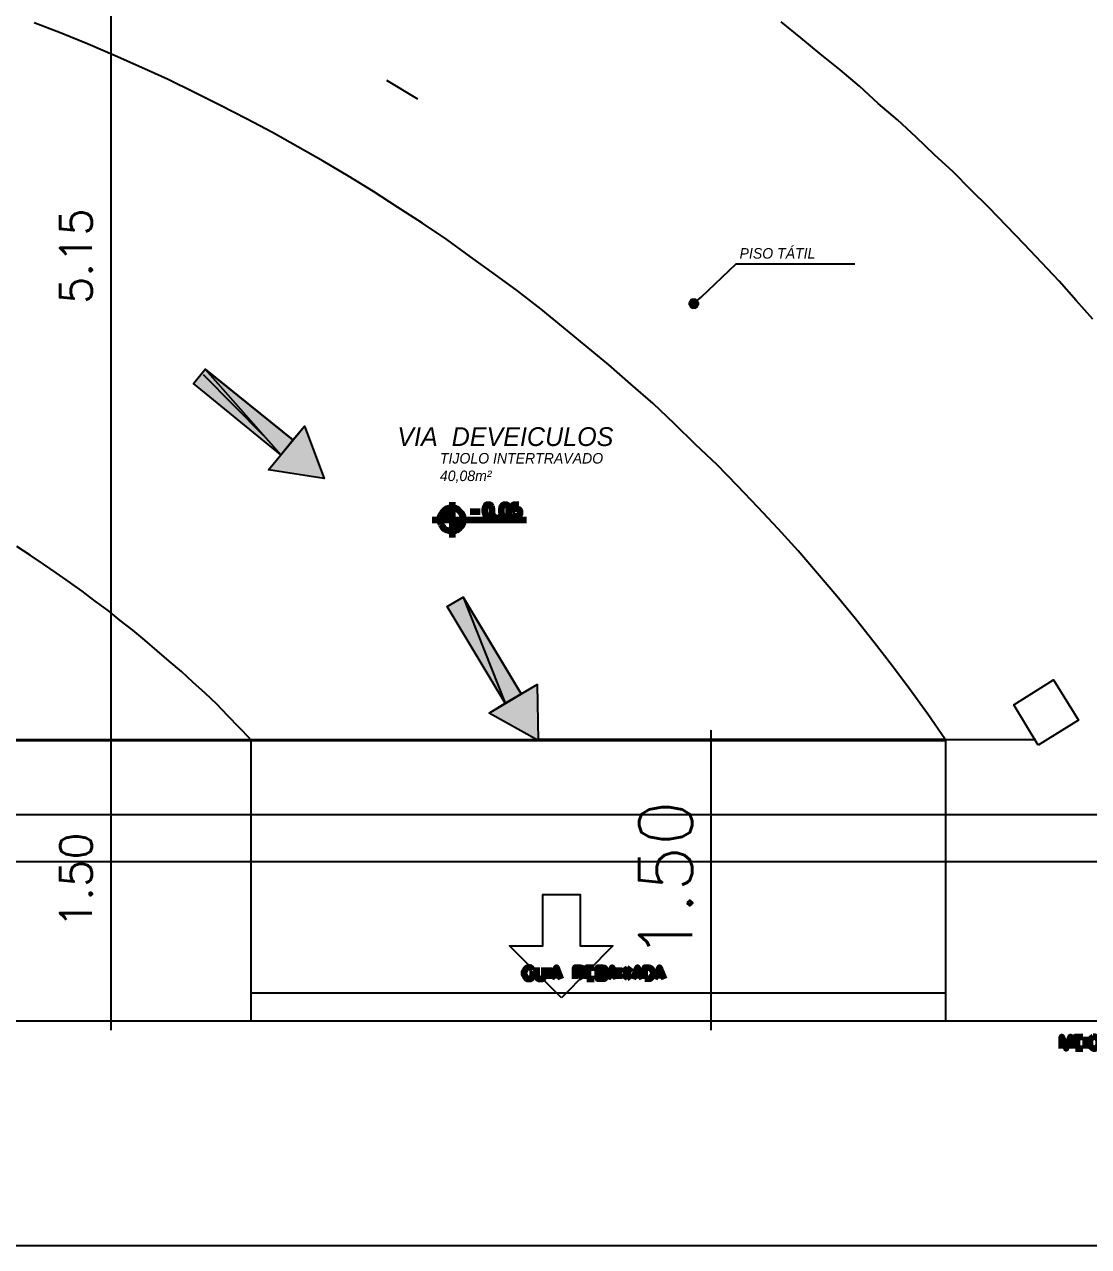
# Model space of a CAD drawing. Header units: millimetres. Extents: x 2273 to 2522, y 1034 to 1187.
# Drawn here: x 2492.02 to 2497.69, y 1095.27 to 1101.79 of the extents above; entities that cross this region are included whole.
import ezdxf

# ---------------------------------------------------------------- set-up
doc = ezdxf.new("R2010")
doc.units = ezdxf.units.MM
doc.linetypes.add('DASHED', pattern=[19.05, 12.7, -6.35])
doc.layers.add('COTA', color=8, linetype='Continuous')
doc.layers.add('LAYER8', color=8, linetype='Continuous')
doc.layers.add('PAREDES', color=4, linetype='Continuous', lineweight=100)
doc.layers.add('projeção coberta', color=252, linetype='DASHED', lineweight=0)
doc.styles.add('Romans', font='romans.shx')
doc.styles.get("Standard").update_dxf_attribs({"font": 'arial.ttf'})
doc.dimstyles.new('COTA50', dxfattribs={"dimtxt": 0.17, "dimasz": 0.01, "dimexe": 0.05, "dimexo": 0.95, "dimgap": 0.1, "dimtad": 1, "dimzin": 4, "dimdsep": 46, "dimtxsty": 'Romans', "dimblk": 'ARCHTICK', "dimcen": -0.3, "dimdle": 0.05, "dimse1": 1, "dimse2": 1, "dimclrd": 2, "dimclre": 3, "dimclrt": 3, "dimadec": 0, "dimazin": 0, "dimtfac": 1, "dimtix": 1, "dimtmove": 2, "dimatfit": 1, "dimldrblk": 'USERTICK', "dimfxl": 0.05, "dimtolj": 1, "dimtzin": 4, "dimlwd": -1, "dimarcsym": 0})

# ---------------------------------------------------------------- blocks, each defined once
blk = doc.blocks.new('NMIK')
at = {"layer": 'projeção coberta', "linetype": 'Continuous'}
for points in [[(81.8211, 143.3186), (81.7828, 143.3333), (81.7681, 143.3186), (81.8211, 143.3186), (81.7828, 143.3333), (81.8211, 143.3333)], [(81.8211, 143.3333), (81.8005, 143.3422), (81.7828, 143.3333), (81.8211, 143.3333), (81.8005, 143.3422), (81.8211, 143.3422)], [(81.8211, 143.3451), (81.8005, 143.3422), (81.8211, 143.3422)], [(81.8211, 143.2833), (81.7593, 143.301), (81.7564, 143.2833), (81.8211, 143.2833), (81.7593, 143.301), (81.8211, 143.301)], [(81.8211, 143.301), (81.7681, 143.3186), (81.7593, 143.301), (81.8211, 143.301), (81.7681, 143.3186), (81.8211, 143.3186)], [(81.8799, 143.2657), (81.8211, 143.2833), (81.8211, 143.2657), (81.8799, 143.2657), (81.8211, 143.2833), (81.8828, 143.2833)], [(81.8711, 143.248), (81.8211, 143.2657), (81.8211, 143.248), (81.8711, 143.248), (81.8211, 143.2657), (81.8799, 143.2657)], [(81.8564, 143.2333), (81.8211, 143.248), (81.8211, 143.2333), (81.8564, 143.2333), (81.8211, 143.248), (81.8711, 143.248)], [(81.8211, 143.2245), (81.8387, 143.2245), (81.8211, 143.2333), (81.8211, 143.2245), (81.8387, 143.2245), (81.8211, 143.2186)], [(81.8211, 143.2333), (81.8564, 143.2333), (81.8387, 143.2245)]]:
    blk.add_hatch(color=0, dxfattribs=at).paths.add_polyline_path(points)
at = {"layer": 'PAREDES', "color": 0, "linetype": 'Continuous'}
for points in [[(81.8181, 143.348), (81.8064, 143.3451), (81.7946, 143.3422), (81.7828, 143.3363), (81.774, 143.3275), (81.7681, 143.3186), (81.7623, 143.3098), (81.7564, 143.298), (81.7564, 143.2833), (81.7564, 143.2716), (81.7623, 143.2598), (81.7681, 143.248), (81.774, 143.2392), (81.7828, 143.2333), (81.7946, 143.2275), (81.8064, 143.2245), (81.8181, 143.2216), (81.8328, 143.2245), (81.8446, 143.2275), (81.8534, 143.2333), (81.8623, 143.2392), (81.8711, 143.248), (81.877, 143.2598), (81.8799, 143.2716), (81.8828, 143.2833), (81.8799, 143.298), (81.877, 143.3098), (81.8711, 143.3186), (81.8623, 143.3275), (81.8534, 143.3363), (81.8446, 143.3422), (81.8328, 143.3451), (81.8181, 143.348)], [(81.7681, 143.3186), (81.8211, 143.3186), (81.7828, 143.3333), (81.7681, 143.3186)], [(81.7828, 143.3333), (81.8211, 143.3333), (81.8005, 143.3422), (81.7828, 143.3333)], [(81.8211, 143.3186), (81.7828, 143.3333), (81.8211, 143.3333), (81.8211, 143.3186)], [(81.8211, 143.3451), (81.8005, 143.3422), (81.8211, 143.3422), (81.8211, 143.3451)], [(81.8211, 143.3333), (81.8005, 143.3422), (81.8211, 143.3422), (81.8211, 143.3333)], [(81.8211, 143.3775), (81.8211, 143.1892)], [(81.9181, 143.3275), (81.9711, 143.3275)], [(82.0123, 143.3627), (82.0034, 143.3627), (81.9975, 143.351), (81.9946, 143.3363), (81.9946, 143.3275), (81.9975, 143.3127), (82.0034, 143.3039), (82.0123, 143.301), (82.0181, 143.301), (82.027, 143.3039), (82.0328, 143.3127), (82.0358, 143.3275), (82.0358, 143.3363), (82.0328, 143.351), (82.027, 143.3627), (82.0181, 143.3627), (82.0123, 143.3627)], [(82.1005, 143.3627), (82.0946, 143.3627), (82.0858, 143.351), (82.0828, 143.3363), (82.0828, 143.3275), (82.0858, 143.3127), (82.0946, 143.3039), (82.1005, 143.301), (82.1093, 143.301), (82.1152, 143.3039), (82.124, 143.3127), (82.124, 143.3275), (82.124, 143.3363), (82.124, 143.351), (82.1152, 143.3627), (82.1093, 143.3627), (82.1005, 143.3627)], [(82.177, 143.3627), (82.1475, 143.3627), (82.1475, 143.3363), (82.1475, 143.3392), (82.1564, 143.3422), (82.1681, 143.3422), (82.177, 143.3392), (82.1828, 143.3333), (82.1828, 143.3245), (82.1828, 143.3186), (82.1828, 143.3098), (82.177, 143.3039), (82.1681, 143.301), (82.1564, 143.301), (82.1475, 143.3039), (82.1475, 143.3069), (82.1417, 143.3127)], [(81.7152, 143.2833), (82.2181, 143.2833)], [(81.7564, 143.2833), (81.8211, 143.2833), (81.7593, 143.301), (81.7564, 143.2833)], [(81.8211, 143.2833), (81.7593, 143.301), (81.8211, 143.301), (81.8211, 143.2833)], [(81.8211, 143.301), (81.7681, 143.3186), (81.8211, 143.3186), (81.8211, 143.301)], [(81.8211, 143.2657), (81.8799, 143.2657), (81.8211, 143.2833), (81.8211, 143.2657)], [(81.8799, 143.2657), (81.8211, 143.2833), (81.8828, 143.2833), (81.8799, 143.2657)], [(81.8211, 143.248), (81.8711, 143.248), (81.8211, 143.2657), (81.8211, 143.248)], [(81.8711, 143.248), (81.8211, 143.2657), (81.8799, 143.2657), (81.8711, 143.248)], [(82.0593, 143.3069), (82.0564, 143.3039), (82.0593, 143.301), (82.0623, 143.3039), (82.0593, 143.3069)], [(81.8211, 143.2333), (81.8564, 143.2333), (81.8211, 143.248), (81.8211, 143.2333)], [(81.8564, 143.2333), (81.8211, 143.248), (81.8711, 143.248), (81.8564, 143.2333)], [(81.8211, 143.2333), (81.8211, 143.2245), (81.8387, 143.2245), (81.8211, 143.2333)], [(81.8211, 143.2333), (81.8564, 143.2333), (81.8387, 143.2245), (81.8211, 143.2333)], [(81.8211, 143.2245), (81.8387, 143.2245), (81.8211, 143.2186), (81.8211, 143.2245)]]:
    blk.add_lwpolyline(points, dxfattribs=at)
blk = doc.blocks.new('IP')
at = {"layer": 'PAREDES', "color": 0, "linetype": 'Continuous'}
for points in [[(82.3593, 139.748), (82.3564, 139.7539), (82.3505, 139.7598), (82.3417, 139.7627), (82.3328, 139.7627), (82.327, 139.7598), (82.3211, 139.7539), (82.3181, 139.748), (82.3123, 139.7392), (82.3123, 139.7245), (82.3181, 139.7157), (82.3211, 139.7098), (82.327, 139.701), (82.3328, 139.701), (82.3417, 139.701), (82.3505, 139.701), (82.3564, 139.7098), (82.3593, 139.7157), (82.3593, 139.7245), (82.3417, 139.7245)], [(82.3799, 139.7627), (82.3799, 139.7186), (82.3828, 139.7098), (82.3887, 139.701), (82.3975, 139.701), (82.4034, 139.701), (82.4123, 139.701), (82.4181, 139.7098), (82.4211, 139.7186), (82.4211, 139.7627)], [(82.4446, 139.7627), (82.4446, 139.701)], [(82.4593, 139.701), (82.4858, 139.7627), (82.5093, 139.701)], [(82.5858, 139.701), (82.5858, 139.7627), (82.6123, 139.7627), (82.6211, 139.7598), (82.624, 139.7569), (82.627, 139.751), (82.627, 139.7451), (82.624, 139.7392), (82.6211, 139.7363), (82.6123, 139.7333), (82.5858, 139.7333)], [(82.6475, 139.701), (82.6475, 139.7627), (82.6858, 139.7627)], [(82.7299, 139.7333), (82.7417, 139.7304), (82.7446, 139.7275), (82.7446, 139.7216), (82.7446, 139.7127), (82.7446, 139.7069), (82.7417, 139.701), (82.7299, 139.701), (82.7064, 139.701), (82.7064, 139.7627), (82.7299, 139.7627), (82.7417, 139.7598), (82.7446, 139.7569), (82.7446, 139.751), (82.7446, 139.7451), (82.7446, 139.7392), (82.7417, 139.7363), (82.7299, 139.7333), (82.7064, 139.7333)], [(82.7593, 139.701), (82.7828, 139.7627), (82.8034, 139.701)], [(82.8181, 139.7627), (82.8181, 139.701)], [(82.8417, 139.7627), (82.8828, 139.701)], [(82.8828, 139.7627), (82.8417, 139.701)], [(82.8946, 139.701), (82.9181, 139.7627), (82.9417, 139.701)], [(82.9564, 139.701), (82.9564, 139.7627), (82.977, 139.7627), (82.9858, 139.7598), (82.9946, 139.7539), (82.9946, 139.748), (83.0005, 139.7392), (83.0005, 139.7245), (82.9946, 139.7157), (82.9946, 139.7098), (82.9858, 139.701), (82.977, 139.701), (82.9564, 139.701)], [(83.0093, 139.701), (83.0358, 139.7627), (83.0593, 139.701)], [(82.4711, 139.7216), (82.5005, 139.7216)], [(82.6064, 139.7333), (82.627, 139.701)], [(82.6475, 139.7333), (82.6711, 139.7333)], [(82.6475, 139.701), (82.6858, 139.701)], [(82.7652, 139.7216), (82.7975, 139.7216)], [(82.9034, 139.7216), (82.9328, 139.7216)], [(83.0211, 139.7216), (83.0505, 139.7216)]]:
    blk.add_lwpolyline(points, dxfattribs=at)
blk = doc.blocks.new('PLÇ')
at = {"layer": 'PAREDES', "color": 0, "linetype": 'Continuous'}
for points in [[(85.1799, 139.3304), (85.1799, 139.3922), (85.2034, 139.3304), (85.227, 139.3922), (85.227, 139.3304)], [(85.2534, 139.3304), (85.2534, 139.3922), (85.2917, 139.3922)], [(85.2534, 139.3627), (85.277, 139.3627)], [(85.3064, 139.3922), (85.3064, 139.3304)], [(85.3475, 139.3922), (85.3417, 139.3892), (85.3358, 139.3833), (85.3299, 139.3775), (85.3299, 139.3686), (85.3299, 139.3539), (85.3299, 139.3451), (85.3358, 139.3392), (85.3417, 139.3333), (85.3475, 139.3304), (85.3593, 139.3304), (85.3652, 139.3333), (85.3711, 139.3392), (85.374, 139.3451), (85.377, 139.3539), (85.377, 139.3686), (85.374, 139.3775), (85.3711, 139.3833), (85.3652, 139.3892), (85.3593, 139.3922), (85.3475, 139.3922)], [(85.4593, 139.3304), (85.4593, 139.3922), (85.4975, 139.3922)], [(85.4593, 139.3627), (85.4828, 139.3627)], [(85.5123, 139.3922), (85.5123, 139.3304)], [(85.5534, 139.3922), (85.5475, 139.3892), (85.5417, 139.3833), (85.5387, 139.3775), (85.5358, 139.3686), (85.5358, 139.3539), (85.5387, 139.3451), (85.5417, 139.3392), (85.5475, 139.3333), (85.5534, 139.3304), (85.5652, 139.3304), (85.5711, 139.3333), (85.577, 139.3392), (85.5799, 139.3451), (85.5828, 139.3539), (85.5828, 139.3686), (85.5799, 139.3775), (85.577, 139.3833), (85.5711, 139.3892), (85.5652, 139.3922), (85.5534, 139.3922)], [(85.2534, 139.3304), (85.2917, 139.3304)]]:
    blk.add_lwpolyline(points, dxfattribs=at)
blk = doc.blocks.new('_ArchTick')
at = {"color": 0, "linetype": 'ByBlock', "const_width": 0.15}
blk.add_lwpolyline([(-0.5, -0.5), (0.5, 0.5)], dxfattribs=at)
blk = doc.blocks.new('*D105')
at = {"color": 2, "transparency": 16777216}
blk.add_line((2495.6801, 1098.0232), (2495.6801, 1096.4232), dxfattribs=at)
at = {"layer": 'Defpoints', "color": 0, "transparency": 16777216}
for p in [(2496.0183, 1097.9732), (2495.6801, 1096.4732), (2496.0183, 1096.4732)]:
    blk.add_point(p, dxfattribs=at)
at = {"color": 2, "transparency": 16777216, "xscale": 0.01, "yscale": 0.01, "zscale": 0.01}
for p, rotation in [((2495.6801, 1097.9732), 90), ((2495.6801, 1096.4732), 270)]:
    blk.add_blockref('_ArchTick', p, dxfattribs=dict(at, rotation=rotation))
at = {"color": 3, "transparency": 16777216, "insert": (2495.4384, 1097.2232), "char_height": 0.17, "attachment_point": 5, "rotation": 90, "style": 'Romans'}
blk.add_mtext('\\A1;{\\H1.6667x;1.50}', dxfattribs=at)
blk = doc.blocks.new('USERTICK')
at = {"layer": 'COTA', "color": 0}
for p, q in [((-1, 0), (1, 0)), ((0, 1), (0, -1))]:
    blk.add_line(p, q, dxfattribs=at)
blk.add_circle((0, 0), 0.25, dxfattribs=at)
blk = doc.blocks.new('*D194')
at = {"color": 2, "transparency": 16777216}
blk.add_line((2492.4797, 1103.1762), (2492.4797, 1097.9232), dxfattribs=at)
at = {"layer": 'Defpoints', "color": 0, "transparency": 16777216}
for p in [(2492.6611, 1103.1262), (2492.4797, 1097.9732), (2492.6611, 1097.9732)]:
    blk.add_point(p, dxfattribs=at)
at = {"color": 2, "transparency": 16777216, "xscale": 0.01, "yscale": 0.01, "zscale": 0.01}
for p, rotation in [((2492.4797, 1103.1262), 90), ((2492.4797, 1097.9732), 270)]:
    blk.add_blockref('_ArchTick', p, dxfattribs=dict(at, rotation=rotation))
at = {"color": 3, "transparency": 16777216, "insert": (2492.2947, 1100.5497), "char_height": 0.17, "attachment_point": 5, "rotation": 90, "style": 'Romans'}
blk.add_mtext('\\A1;5.15', dxfattribs=at)
blk = doc.blocks.new('*D195')
at = {"color": 2, "transparency": 16777216}
blk.add_line((2492.4797, 1098.0232), (2492.4797, 1096.4232), dxfattribs=at)
at = {"layer": 'Defpoints', "color": 0, "transparency": 16777216}
for p in [(2492.4797, 1097.9732), (2492.4797, 1096.4732), (2492.4797, 1096.4732)]:
    blk.add_point(p, dxfattribs=at)
at = {"color": 2, "transparency": 16777216, "xscale": 0.01, "yscale": 0.01, "zscale": 0.01}
for p, rotation in [((2492.4797, 1097.9732), 90), ((2492.4797, 1096.4732), 270)]:
    blk.add_blockref('_ArchTick', p, dxfattribs=dict(at, rotation=rotation))
at = {"color": 3, "transparency": 16777216, "insert": (2492.2947, 1097.2232), "char_height": 0.17, "attachment_point": 5, "rotation": 90, "style": 'Romans'}
blk.add_mtext('\\A1;1.50', dxfattribs=at)
blk = doc.blocks.new('*D231')
at = {"color": 2, "transparency": 16777216}
blk.add_line((2473.7152, 1095.2758), (2503.7329, 1095.2758), dxfattribs=at)
at = {"layer": 'Defpoints', "color": 0, "transparency": 16777216}
for p in [(2473.7652, 1096.4732), (2503.6829, 1096.4732), (2503.6829, 1095.2758)]:
    blk.add_point(p, dxfattribs=at)
at = {"color": 2, "transparency": 16777216, "xscale": 0.01, "yscale": 0.01, "zscale": 0.01, "rotation": 180}
blk.add_blockref('_ArchTick', (2473.7652, 1095.2758), dxfattribs=at)
at = {"color": 2, "transparency": 16777216, "xscale": 0.01, "yscale": 0.01, "zscale": 0.01}
blk.add_blockref('_ArchTick', (2503.6829, 1095.2758), dxfattribs=at)
at = {"color": 3, "transparency": 16777216, "insert": (2488.724, 1095.4608), "char_height": 0.17, "attachment_point": 5, "style": 'Romans'}
blk.add_mtext('\\A1;29.92', dxfattribs=at)

msp = doc.modelspace()

# ---------------------------------------------------------------- hatches: boundary and pattern name
at = {"layer": 'LAYER8', "linetype": 'Continuous'}
for color, points in [(0, [(2495.574, 1100.3173), (2495.5652, 1100.3026), (2495.5917, 1100.2967), (2495.574, 1100.3173), (2495.5652, 1100.3026), (2495.5917, 1100.2967), (2495.5652, 1100.2909), (2495.5652, 1100.3026), (2495.574, 1100.3173), (2495.5917, 1100.2967), (2495.5652, 1100.2909), (2495.5711, 1100.2791), (2495.5917, 1100.2967)]), (0, [(2495.5711, 1100.2791), (2495.5829, 1100.2732), (2495.5917, 1100.2967), (2495.5711, 1100.2791), (2495.5829, 1100.2732), (2495.5917, 1100.2967), (2495.5946, 1100.2732), (2495.5829, 1100.2732), (2495.5711, 1100.2791), (2495.5917, 1100.2967), (2495.5946, 1100.2732), (2495.6064, 1100.2791), (2495.5917, 1100.2967)]), (0, [(2495.6064, 1100.3144), (2495.5976, 1100.3203), (2495.5917, 1100.2967), (2495.6064, 1100.3144), (2495.5976, 1100.3203), (2495.5917, 1100.2967), (2495.5829, 1100.3203), (2495.5976, 1100.3203), (2495.6064, 1100.3144), (2495.5917, 1100.2967), (2495.5829, 1100.3203), (2495.574, 1100.3173), (2495.5917, 1100.2967)]), (0, [(2495.6064, 1100.2791), (2495.6123, 1100.2909), (2495.5917, 1100.2967), (2495.6064, 1100.2791), (2495.6123, 1100.2909), (2495.5917, 1100.2967), (2495.6123, 1100.3026), (2495.6123, 1100.2909), (2495.6064, 1100.2791), (2495.5917, 1100.2967), (2495.6123, 1100.3026), (2495.6064, 1100.3144), (2495.5917, 1100.2967)]), (0, [(2492.9829, 1099.9467), (2493.3858, 1099.4909), (2492.9211, 1099.8703), (2492.9829, 1099.9467), (2493.3858, 1099.4909), (2493.4505, 1099.5703)]), (0, [(2493.6182, 1099.3644), (2493.3211, 1099.4114), (2493.5123, 1099.6438)]), (0, [(2494.3593, 1098.732), (2494.5829, 1098.1673), (2494.274, 1098.682), (2494.3593, 1098.732), (2494.5829, 1098.1673), (2494.6682, 1098.2173)]), (0, [(2494.7593, 1097.9673), (2494.4976, 1098.1144), (2494.7535, 1098.2673)]), (252, [(2494.7593, 1097.9673), (2479.3388, 1097.9732), (2479.3329, 1097.9673), (2494.7593, 1097.9673), (2479.3388, 1097.9732), (2494.7476, 1097.9732)]), (252, [(2496.9299, 1097.9673), (2494.7593, 1097.9732), (2494.7593, 1097.9673), (2496.9299, 1097.9673), (2494.7593, 1097.9732), (2496.9299, 1097.9732)])]:
    msp.add_hatch(color=color, dxfattribs=at).paths.add_polyline_path(points)

# ---------------------------------------------------------------- linework, layer by layer
at = {"color": 1}
msp.add_line((2454.7693, 1096.4732), (2514.7693, 1096.4732), dxfattribs=at)
at = {"layer": 'LAYER8', "color": 0, "linetype": 'Continuous'}
for points in [[(2496.927, 1097.9762), (2496.8358, 1098.1085), (2496.7417, 1098.2379), (2496.6476, 1098.3644), (2496.5505, 1098.4909), (2496.4505, 1098.6173), (2496.3505, 1098.7379), (2496.2476, 1098.8585), (2496.1446, 1098.9791), (2496.0388, 1099.0967), (2495.9299, 1099.2114), (2495.8211, 1099.3262), (2495.7123, 1099.4379), (2495.5976, 1099.5467), (2495.4858, 1099.6556), (2495.3711, 1099.7644), (2495.2535, 1099.8673), (2495.1358, 1099.9703), (2495.0152, 1100.0703), (2494.8946, 1100.1703), (2494.774, 1100.2673), (2494.6476, 1100.3644), (2494.524, 1100.4556), (2494.3976, 1100.5467), (2494.2711, 1100.6379), (2494.1417, 1100.7262), (2494.0093, 1100.8114), (2493.8799, 1100.8938), (2493.7476, 1100.9762), (2493.6123, 1101.0556), (2493.477, 1101.132), (2493.3417, 1101.2085), (2493.2035, 1101.282), (2493.0652, 1101.3526), (2492.927, 1101.4232), (2492.7858, 1101.4909), (2492.6446, 1101.5556), (2492.5035, 1101.6173), (2492.3593, 1101.6791), (2492.2152, 1101.7379), (2492.0711, 1101.7938)], [(2497.7152, 1100.2144), (2497.627, 1100.3144), (2497.5358, 1100.4173), (2497.4446, 1100.5144), (2497.3505, 1100.6144), (2497.2564, 1100.7114), (2497.1623, 1100.8085), (2497.0652, 1100.9026), (2496.9711, 1100.9997), (2496.8711, 1101.0909), (2496.774, 1101.185), (2496.674, 1101.2762), (2496.5711, 1101.3644), (2496.4711, 1101.4556), (2496.3682, 1101.5438), (2496.2623, 1101.6291), (2496.1593, 1101.7144), (2496.0535, 1101.7997)], [(2495.6064, 1100.3144), (2495.627, 1100.332), (2495.8152, 1100.5085), (2496.4476, 1100.5085)], [(2495.574, 1100.3173), (2495.5652, 1100.3026), (2495.5917, 1100.2967), (2495.574, 1100.3173)], [(2495.5652, 1100.3026), (2495.5917, 1100.2967), (2495.5652, 1100.2909), (2495.5652, 1100.3026)], [(2495.5917, 1100.2967), (2495.5652, 1100.2909), (2495.5711, 1100.2791), (2495.5917, 1100.2967)], [(2495.5711, 1100.2791), (2495.5829, 1100.2732), (2495.5917, 1100.2967), (2495.5711, 1100.2791)], [(2495.5917, 1100.2967), (2495.5829, 1100.3203), (2495.574, 1100.3173), (2495.5917, 1100.2967)], [(2495.5976, 1100.3203), (2495.5917, 1100.2967), (2495.5829, 1100.3203), (2495.5976, 1100.3203)], [(2495.5829, 1100.2732), (2495.5917, 1100.2967), (2495.5946, 1100.2732), (2495.5829, 1100.2732)], [(2495.6064, 1100.3144), (2495.5976, 1100.3203), (2495.5917, 1100.2967), (2495.6064, 1100.3144)], [(2495.5917, 1100.2967), (2495.6123, 1100.3026), (2495.6064, 1100.3144), (2495.5917, 1100.2967)], [(2495.6123, 1100.2909), (2495.5917, 1100.2967), (2495.6123, 1100.3026), (2495.6123, 1100.2909)], [(2495.5917, 1100.2967), (2495.5946, 1100.2732), (2495.6064, 1100.2791), (2495.5917, 1100.2967)], [(2495.6064, 1100.2791), (2495.6123, 1100.2909), (2495.5917, 1100.2967), (2495.6064, 1100.2791)], [(2492.9211, 1099.8703), (2492.9829, 1099.9467), (2493.3858, 1099.4909), (2492.9211, 1099.8703)], [(2493.3211, 1099.4114), (2493.3858, 1099.4909), (2492.9211, 1099.8703), (2492.9829, 1099.9467), (2493.4505, 1099.5703), (2493.5123, 1099.6438), (2493.6182, 1099.3644), (2493.3211, 1099.4114)], [(2492.9829, 1099.9467), (2493.3858, 1099.4909), (2493.4505, 1099.5703), (2492.9829, 1099.9467)], [(2493.6182, 1099.3644), (2493.3211, 1099.4114), (2493.5123, 1099.6438), (2493.6182, 1099.3644)], [(2493.224, 1097.9762), (2493.1652, 1098.0379), (2493.1035, 1098.0997), (2493.0446, 1098.1614), (2492.9829, 1098.2203), (2492.9182, 1098.2791), (2492.8564, 1098.335), (2492.7917, 1098.3909), (2492.727, 1098.4467), (2492.6623, 1098.5026), (2492.5976, 1098.5556), (2492.5299, 1098.6085), (2492.4652, 1098.6614), (2492.3976, 1098.7114), (2492.327, 1098.7644), (2492.2593, 1098.8114), (2492.1888, 1098.8614), (2492.1211, 1098.9085), (2492.0505, 1098.9556), (2491.9799, 1099.0026)], [(2494.274, 1098.682), (2494.3593, 1098.732), (2494.5829, 1098.1673), (2494.274, 1098.682)], [(2494.4976, 1098.1144), (2494.5829, 1098.1673), (2494.274, 1098.682), (2494.3593, 1098.732), (2494.6682, 1098.2173), (2494.7535, 1098.2673), (2494.7593, 1097.9673), (2494.4976, 1098.1144)], [(2494.3593, 1098.732), (2494.5829, 1098.1673), (2494.6682, 1098.2173), (2494.3593, 1098.732)], [(2494.7593, 1097.9673), (2494.4976, 1098.1144), (2494.7535, 1098.2673), (2494.7593, 1097.9673)], [(2479.3388, 1097.9732), (2497.4123, 1097.9732)], [(2493.227, 1097.9732), (2493.227, 1096.4732)], [(2496.9299, 1097.9732), (2496.9299, 1096.4732)], [(2473.7652, 1097.5732), (2503.6829, 1097.5732)], [(2473.7652, 1097.3232), (2503.6829, 1097.3232)], [(2494.8829, 1096.5967), (2494.6064, 1096.8732), (2494.7829, 1096.8732), (2494.7829, 1097.1467), (2494.9829, 1097.1467), (2494.9829, 1096.8732), (2495.1564, 1096.8732), (2494.8829, 1096.5967)], [(2493.227, 1096.6232), (2496.9299, 1096.6232)], [(2493.227, 1096.6232), (2493.227, 1096.4732)], [(2496.9299, 1096.6232), (2496.9299, 1096.4732)], [(2473.7652, 1096.4732), (2503.6829, 1096.4732)]]:
    msp.add_lwpolyline(points, dxfattribs=at)
at = {"layer": 'LAYER8', "color": 160, "linetype": 'Continuous'}
for points in [[(2493.9505, 1101.4879), (2494.1152, 1101.3879)], [(2497.424, 1097.9438), (2497.2946, 1098.1585), (2497.5064, 1098.2909), (2497.6388, 1098.0762), (2497.424, 1097.9438)]]:
    msp.add_lwpolyline(points, dxfattribs=at)
at = {"layer": 'LAYER8', "color": 252, "linetype": 'Continuous'}
for points in [[(2493.2976, 1099.5909), (2492.974, 1099.9173)], [(2479.3329, 1097.9673), (2494.7593, 1097.9673), (2479.3388, 1097.9732), (2479.3329, 1097.9673)], [(2494.7593, 1097.9673), (2479.3388, 1097.9732), (2494.7476, 1097.9732), (2494.7593, 1097.9673)], [(2494.7593, 1097.9732), (2496.9299, 1097.9732), (2496.9299, 1097.9732), (2494.7593, 1097.9732)], [(2496.9299, 1097.9732), (2496.9299, 1097.9732), (2494.7593, 1097.9732), (2496.9299, 1097.9732)], [(2494.7593, 1097.9732), (2496.9299, 1097.9732), (2496.9299, 1097.9732), (2494.7593, 1097.9732)], [(2496.9299, 1097.9732), (2496.9299, 1097.9732), (2494.7593, 1097.9732), (2496.9299, 1097.9732)], [(2494.7593, 1097.9673), (2496.9299, 1097.9673), (2494.7593, 1097.9732), (2494.7593, 1097.9673)], [(2496.9299, 1097.9673), (2494.7593, 1097.9732), (2496.9299, 1097.9732), (2496.9299, 1097.9673)]]:
    msp.add_lwpolyline(points, dxfattribs=at)

# ---------------------------------------------------------------- block references
at = {"layer": 'LAYER8', "linetype": 'ByBlock'}
msp.add_blockref('NMIK', (2412.4782, 955.8618), dxfattribs=at)
at = {"layer": 'LAYER8', "color": 0, "linetype": 'ByBlock'}
for name in ['IP', 'PLÇ']:
    msp.add_blockref(name, (2412.3706, 956.9958), dxfattribs=at)

# ---------------------------------------------------------------- texts
at = {"layer": 'LAYER8', "color": 0, "linetype": 'Continuous', "width": 1.591519, "attachment_point": 1}
for s, insert, char_height in [('{\\fHarlow Solid Italic|b0|i0|c0|p82;PISO TÁTIL}', (2495.8325, 1100.5929), 0.056045), ('{\\fHarlow Solid Italic|b0|i0|c0|p82;VIA  DEVEICULOS}', (2494.0077, 1099.6379), 0.1), ('{\\fHarlow Solid Italic|b0|i0|c0|p82;TIJOLO INTERTRAVADO\\P40,08m²}', (2494.2348, 1099.5004), 0.056045)]:
    msp.add_mtext(s, dxfattribs=dict(at, insert=insert, char_height=char_height))

# ---------------------------------------------------------------- dimensions: what is measured, and where the dimension line sits
for base, p1, p2, picture, middle in [((2492.4797, 1097.9732), (2492.6611, 1103.1262), (2492.6611, 1097.9732), '*D194', (2492.2947, 1100.5497)), ((2492.4797, 1096.4732), (2492.4797, 1097.9732), (2492.4797, 1096.4732), '*D195', (2492.2947, 1097.2232))]:
    dim = msp.add_linear_dim(base=base, p1=p1, p2=p2, angle=90, dimstyle='COTA50')
    dim.commit()
    dim.dimension.update_dxf_attribs({"geometry": picture, "text_midpoint": middle})
dim = msp.add_linear_dim(base=(2495.6801, 1096.4732), p1=(2496.0183, 1097.9732), p2=(2496.0183, 1096.4732), angle=90, text='{\\H1.6667x;<>}', dimstyle='COTA50')
dim.commit()
dim.dimension.update_dxf_attribs({"geometry": '*D105', "text_midpoint": (2495.4384, 1097.2232)})
dim = msp.add_linear_dim(base=(2503.6829, 1095.2758), p1=(2473.7652, 1096.4732), p2=(2503.6829, 1096.4732), dimstyle='COTA50')
dim.commit()
dim.dimension.update_dxf_attribs({"geometry": '*D231', "text_midpoint": (2488.724, 1095.4608)})

doc.saveas('drawing.dxf')
